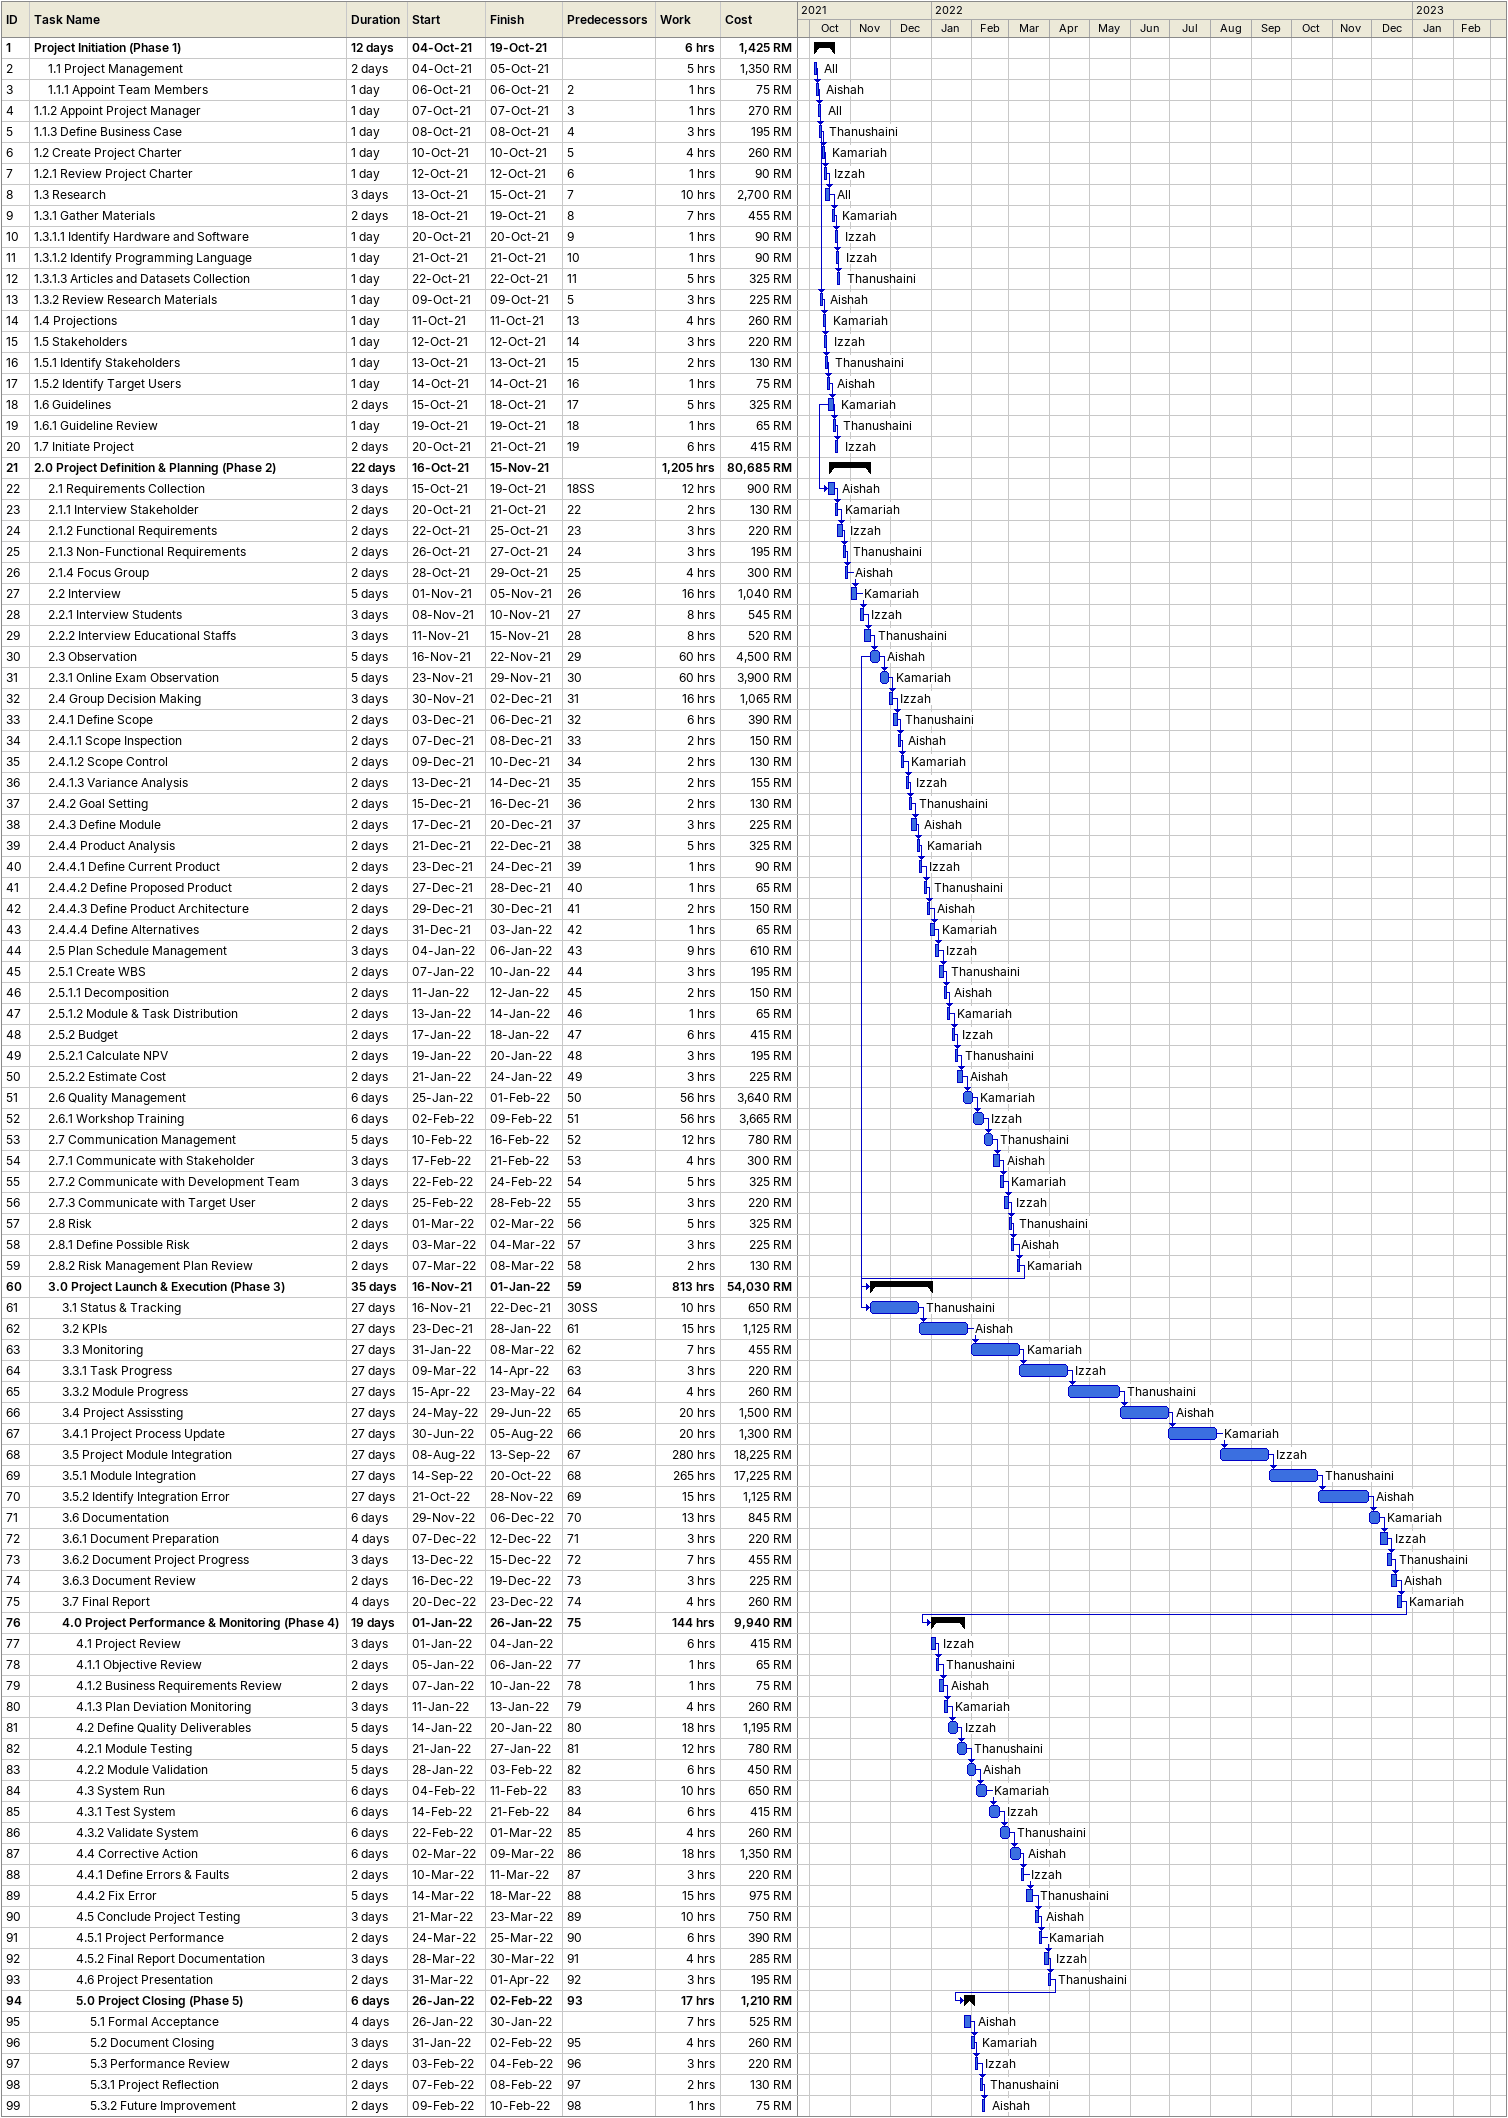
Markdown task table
| ID | Level | Task | Duration | Start | Finish | Predecessors | Resources | Work (h) | Cost (RM) |
|---|---|---|---|---|---|---|---|---|---|
| 1 | 1 | **Project Initiation (Phase 1)** | 12d | 2021-10-04 | 2021-10-19 |  |  | 6 | 1425 |
| 2 | 2 | 1.1 Project Management | 2d | 2021-10-04 | 2021-10-05 |  | All | 5 | 1350 |
| 3 | 2 | 1.1.1 Appoint Team Members | 1d | 2021-10-06 | 2021-10-06 | 2 | Aishah | 1 | 75 |
| 4 | 1 | 1.1.2 Appoint Project Manager | 1d | 2021-10-07 | 2021-10-07 | 3 | All | 1 | 270 |
| 5 | 1 | 1.1.3 Define Business Case | 1d | 2021-10-08 | 2021-10-08 | 4 | Thanushaini | 3 | 195 |
| 6 | 1 | 1.2 Create Project Charter | 1d | 2021-10-10 | 2021-10-10 | 5 | Kamariah | 4 | 260 |
| 7 | 1 | 1.2.1 Review Project Charter | 1d | 2021-10-12 | 2021-10-12 | 6 | Izzah | 1 | 90 |
| 8 | 1 | 1.3 Research | 3d | 2021-10-13 | 2021-10-15 | 7 | All | 10 | 2700 |
| 9 | 1 | 1.3.1 Gather Materials | 2d | 2021-10-18 | 2021-10-19 | 8 | Kamariah | 7 | 455 |
| 10 | 1 | 1.3.1.1 Identify Hardware and Software | 1d | 2021-10-20 | 2021-10-20 | 9 | Izzah | 1 | 90 |
| 11 | 1 | 1.3.1.2 Identify Programming Language | 1d | 2021-10-21 | 2021-10-21 | 10 | Izzah | 1 | 90 |
| 12 | 1 | 1.3.1.3 Articles and Datasets Collection | 1d | 2021-10-22 | 2021-10-22 | 11 | Thanushaini | 5 | 325 |
| 13 | 1 | 1.3.2 Review Research Materials | 1d | 2021-10-09 | 2021-10-09 | 5 | Aishah | 3 | 225 |
| 14 | 1 | 1.4 Projections | 1d | 2021-10-11 | 2021-10-11 | 13 | Kamariah | 4 | 260 |
| 15 | 1 | 1.5 Stakeholders | 1d | 2021-10-12 | 2021-10-12 | 14 | Izzah | 3 | 220 |
| 16 | 1 | 1.5.1 Identify Stakeholders | 1d | 2021-10-13 | 2021-10-13 | 15 | Thanushaini | 2 | 130 |
| 17 | 1 | 1.5.2 Identify Target Users | 1d | 2021-10-14 | 2021-10-14 | 16 | Aishah | 1 | 75 |
| 18 | 1 | 1.6 Guidelines | 2d | 2021-10-15 | 2021-10-18 | 17 | Kamariah | 5 | 325 |
| 19 | 1 | 1.6.1 Guideline Review | 1d | 2021-10-19 | 2021-10-19 | 18 | Thanushaini | 1 | 65 |
| 20 | 1 | 1.7 Initiate Project | 2d | 2021-10-20 | 2021-10-21 | 19 | Izzah | 6 | 415 |
| 21 | 1 | **2.0 Project Definition & Planning (Phase 2)** | 22d | 2021-10-16 | 2021-11-15 |  |  | 1205 | 80685 |
| 22 | 2 | 2.1 Requirements Collection | 3d | 2021-10-15 | 2021-10-19 | 18SS | Aishah | 12 | 900 |
| 23 | 2 | 2.1.1 Interview Stakeholder | 2d | 2021-10-20 | 2021-10-21 | 22 | Kamariah | 2 | 130 |
| 24 | 2 | 2.1.2 Functional Requirements | 2d | 2021-10-22 | 2021-10-25 | 23 | Izzah | 3 | 220 |
| 25 | 2 | 2.1.3 Non-Functional Requirements | 2d | 2021-10-26 | 2021-10-27 | 24 | Thanushaini | 3 | 195 |
| 26 | 2 | 2.1.4 Focus Group | 2d | 2021-10-28 | 2021-10-29 | 25 | Aishah | 4 | 300 |
| 27 | 2 | 2.2 Interview | 5d | 2021-11-01 | 2021-11-05 | 26 | Kamariah | 16 | 1040 |
| 28 | 2 | 2.2.1 Interview Students | 3d | 2021-11-08 | 2021-11-10 | 27 | Izzah | 8 | 545 |
| 29 | 2 | 2.2.2 Interview Educational Staffs | 3d | 2021-11-11 | 2021-11-15 | 28 | Thanushaini | 8 | 520 |
| 30 | 2 | 2.3 Observation | 5d | 2021-11-16 | 2021-11-22 | 29 | Aishah | 60 | 4500 |
| 31 | 2 | 2.3.1 Online Exam Observation | 5d | 2021-11-23 | 2021-11-29 | 30 | Kamariah | 60 | 3900 |
| 32 | 2 | 2.4 Group Decision Making | 3d | 2021-11-30 | 2021-12-02 | 31 | Izzah | 16 | 1065 |
| 33 | 2 | 2.4.1 Define Scope | 2d | 2021-12-03 | 2021-12-06 | 32 | Thanushaini | 6 | 390 |
| 34 | 2 | 2.4.1.1 Scope Inspection | 2d | 2021-12-07 | 2021-12-08 | 33 | Aishah | 2 | 150 |
| 35 | 2 | 2.4.1.2 Scope Control | 2d | 2021-12-09 | 2021-12-10 | 34 | Kamariah | 2 | 130 |
| 36 | 2 | 2.4.1.3 Variance Analysis | 2d | 2021-12-13 | 2021-12-14 | 35 | Izzah | 2 | 155 |
| 37 | 2 | 2.4.2 Goal Setting | 2d | 2021-12-15 | 2021-12-16 | 36 | Thanushaini | 2 | 130 |
| 38 | 2 | 2.4.3 Define Module | 2d | 2021-12-17 | 2021-12-20 | 37 | Aishah | 3 | 225 |
| 39 | 2 | 2.4.4 Product Analysis | 2d | 2021-12-21 | 2021-12-22 | 38 | Kamariah | 5 | 325 |
| 40 | 2 | 2.4.4.1 Define Current Product | 2d | 2021-12-23 | 2021-12-24 | 39 | Izzah | 1 | 90 |
| 41 | 2 | 2.4.4.2 Define Proposed Product | 2d | 2021-12-27 | 2021-12-28 | 40 | Thanushaini | 1 | 65 |
| 42 | 2 | 2.4.4.3 Define Product Architecture | 2d | 2021-12-29 | 2021-12-30 | 41 | Aishah | 2 | 150 |
| 43 | 2 | 2.4.4.4 Define Alternatives | 2d | 2021-12-31 | 2022-01-03 | 42 | Kamariah | 1 | 65 |
| 44 | 2 | 2.5 Plan Schedule Management | 3d | 2022-01-04 | 2022-01-06 | 43 | Izzah | 9 | 610 |
| 45 | 2 | 2.5.1 Create WBS | 2d | 2022-01-07 | 2022-01-10 | 44 | Thanushaini | 3 | 195 |
| 46 | 2 | 2.5.1.1 Decomposition | 2d | 2022-01-11 | 2022-01-12 | 45 | Aishah | 2 | 150 |
| 47 | 2 | 2.5.1.2 Module & Task Distribution | 2d | 2022-01-13 | 2022-01-14 | 46 | Kamariah | 1 | 65 |
| 48 | 2 | 2.5.2 Budget | 2d | 2022-01-17 | 2022-01-18 | 47 | Izzah | 6 | 415 |
| 49 | 2 | 2.5.2.1 Calculate NPV | 2d | 2022-01-19 | 2022-01-20 | 48 | Thanushaini | 3 | 195 |
| 50 | 2 | 2.5.2.2 Estimate Cost | 2d | 2022-01-21 | 2022-01-24 | 49 | Aishah | 3 | 225 |
| 51 | 2 | 2.6 Quality Management | 6d | 2022-01-25 | 2022-02-01 | 50 | Kamariah | 56 | 3640 |
| 52 | 2 | 2.6.1 Workshop Training | 6d | 2022-02-02 | 2022-02-09 | 51 | Izzah | 56 | 3665 |
| 53 | 2 | 2.7 Communication Management | 5d | 2022-02-10 | 2022-02-16 | 52 | Thanushaini | 12 | 780 |
| 54 | 2 | 2.7.1 Communicate with Stakeholder | 3d | 2022-02-17 | 2022-02-21 | 53 | Aishah | 4 | 300 |
| 55 | 2 | 2.7.2 Communicate with Development Team | 3d | 2022-02-22 | 2022-02-24 | 54 | Kamariah | 5 | 325 |
| 56 | 2 | 2.7.3 Communicate with Target User | 2d | 2022-02-25 | 2022-02-28 | 55 | Izzah | 3 | 220 |
| 57 | 2 | 2.8 Risk | 2d | 2022-03-01 | 2022-03-02 | 56 | Thanushaini | 5 | 325 |
| 58 | 2 | 2.8.1 Define Possible Risk | 2d | 2022-03-03 | 2022-03-04 | 57 | Aishah | 3 | 225 |
| 59 | 2 | 2.8.2 Risk Management Plan Review | 2d | 2022-03-07 | 2022-03-08 | 58 | Kamariah | 2 | 130 |
| 60 | 2 | **3.0 Project Launch & Execution (Phase 3)** | 35d | 2021-11-16 | 2022-01-01 | 59 |  | 813 | 54030 |
| 61 | 3 | 3.1 Status & Tracking | 27d | 2021-11-16 | 2021-12-22 | 30SS | Thanushaini | 10 | 650 |
| 62 | 3 | 3.2 KPIs | 27d | 2021-12-23 | 2022-01-28 | 61 | Aishah | 15 | 1125 |
| 63 | 3 | 3.3 Monitoring | 27d | 2022-01-31 | 2022-03-08 | 62 | Kamariah | 7 | 455 |
| 64 | 3 | 3.3.1 Task Progress | 27d | 2022-03-09 | 2022-04-14 | 63 | Izzah | 3 | 220 |
| 65 | 3 | 3.3.2 Module Progress | 27d | 2022-04-15 | 2022-05-23 | 64 | Thanushaini | 4 | 260 |
| 66 | 3 | 3.4 Project Assissting | 27d | 2022-05-24 | 2022-06-29 | 65 | Aishah | 20 | 1500 |
| 67 | 3 | 3.4.1 Project Process Update | 27d | 2022-06-30 | 2022-08-05 | 66 | Kamariah | 20 | 1300 |
| 68 | 3 | 3.5 Project Module Integration | 27d | 2022-08-08 | 2022-09-13 | 67 | Izzah | 280 | 18225 |
| 69 | 3 | 3.5.1 Module Integration | 27d | 2022-09-14 | 2022-10-20 | 68 | Thanushaini | 265 | 17225 |
| 70 | 3 | 3.5.2 Identify Integration Error | 27d | 2022-10-21 | 2022-11-28 | 69 | Aishah | 15 | 1125 |
| 71 | 3 | 3.6 Documentation | 6d | 2022-11-29 | 2022-12-06 | 70 | Kamariah | 13 | 845 |
| 72 | 3 | 3.6.1 Document Preparation | 4d | 2022-12-07 | 2022-12-12 | 71 | Izzah | 3 | 220 |
| 73 | 3 | 3.6.2 Document Project Progress | 3d | 2022-12-13 | 2022-12-15 | 72 | Thanushaini | 7 | 455 |
| 74 | 3 | 3.6.3 Document Review | 2d | 2022-12-16 | 2022-12-19 | 73 | Aishah | 3 | 225 |
| 75 | 3 | 3.7 Final Report | 4d | 2022-12-20 | 2022-12-23 | 74 | Kamariah | 4 | 260 |
| 76 | 3 | **4.0 Project Performance & Monitoring (Phase 4)** | 19d | 2022-01-01 | 2022-01-26 | 75 |  | 144 | 9940 |
| 77 | 4 | 4.1 Project Review | 3d | 2022-01-01 | 2022-01-04 |  | Izzah | 6 | 415 |
| 78 | 4 | 4.1.1 Objective Review | 2d | 2022-01-05 | 2022-01-06 | 77 | Thanushaini | 1 | 65 |
| 79 | 4 | 4.1.2 Business Requirements Review | 2d | 2022-01-07 | 2022-01-10 | 78 | Aishah | 1 | 75 |
| 80 | 4 | 4.1.3 Plan Deviation Monitoring | 3d | 2022-01-11 | 2022-01-13 | 79 | Kamariah | 4 | 260 |
| 81 | 4 | 4.2 Define Quality Deliverables | 5d | 2022-01-14 | 2022-01-20 | 80 | Izzah | 18 | 1195 |
| 82 | 4 | 4.2.1 Module Testing | 5d | 2022-01-21 | 2022-01-27 | 81 | Thanushaini | 12 | 780 |
| 83 | 4 | 4.2.2 Module Validation | 5d | 2022-01-28 | 2022-02-03 | 82 | Aishah | 6 | 450 |
| 84 | 4 | 4.3 System Run | 6d | 2022-02-04 | 2022-02-11 | 83 | Kamariah | 10 | 650 |
| 85 | 4 | 4.3.1 Test System | 6d | 2022-02-14 | 2022-02-21 | 84 | Izzah | 6 | 415 |
| 86 | 4 | 4.3.2 Validate System | 6d | 2022-02-22 | 2022-03-01 | 85 | Thanushaini | 4 | 260 |
| 87 | 4 | 4.4 Corrective Action | 6d | 2022-03-02 | 2022-03-09 | 86 | Aishah | 18 | 1350 |
| 88 | 4 | 4.4.1 Define Errors & Faults | 2d | 2022-03-10 | 2022-03-11 | 87 | Izzah | 3 | 220 |
| 89 | 4 | 4.4.2 Fix Error | 5d | 2022-03-14 | 2022-03-18 | 88 | Thanushaini | 15 | 975 |
| 90 | 4 | 4.5 Conclude Project Testing | 3d | 2022-03-21 | 2022-03-23 | 89 | Aishah | 10 | 750 |
| 91 | 4 | 4.5.1 Project Performance | 2d | 2022-03-24 | 2022-03-25 | 90 | Kamariah | 6 | 390 |
| 92 | 4 | 4.5.2 Final Report Documentation | 3d | 2022-03-28 | 2022-03-30 | 91 | Izzah | 4 | 285 |
| 93 | 4 | 4.6 Project Presentation | 2d | 2022-03-31 | 2022-04-01 | 92 | Thanushaini | 3 | 195 |
| 94 | 4 | **5.0 Project Closing (Phase 5)** | 6d | 2022-01-26 | 2022-02-02 | 93 |  | 17 | 1210 |
| 95 | 5 | 5.1 Formal Acceptance | 4d | 2022-01-26 | 2022-01-30 |  | Aishah | 7 | 525 |
| 96 | 5 | 5.2 Document Closing | 3d | 2022-01-31 | 2022-02-02 | 95 | Kamariah | 4 | 260 |
| 97 | 5 | 5.3 Performance Review | 2d | 2022-02-03 | 2022-02-04 | 96 | Izzah | 3 | 220 |
| 98 | 5 | 5.3.1 Project Reflection | 2d | 2022-02-07 | 2022-02-08 | 97 | Thanushaini | 2 | 130 |
| 99 | 5 | 5.3.2 Future Improvement | 2d | 2022-02-09 | 2022-02-10 | 98 | Aishah | 1 | 75 |
